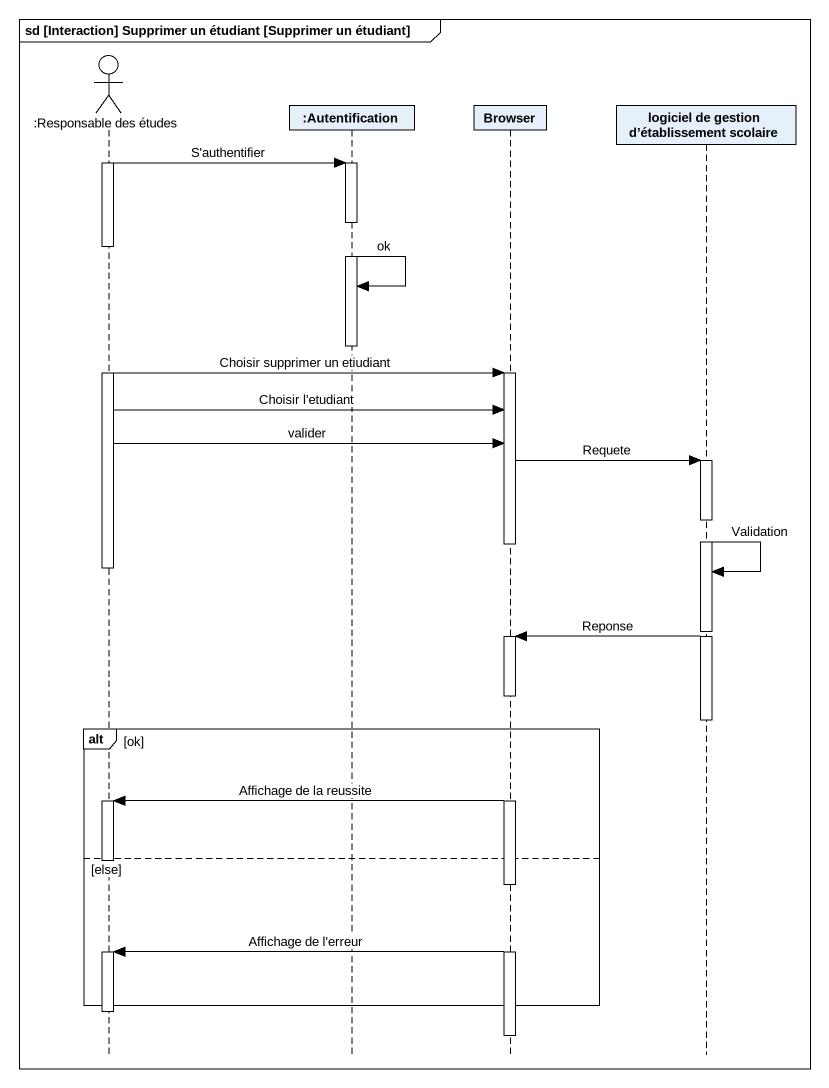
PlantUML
@startuml
mainframe sd [Interaction] Supprimer un étudiant [Supprimer un étudiant]
hide footbox
actor ":Responsable des études" as Responsable_des_études
participant ":Autentification" as Autentification
participant Browser
participant "logiciel de gestion d’établissement scolaire" as logiciel_de_gestion_d

activate Responsable_des_études
Responsable_des_études -> Autentification : S'authentifier
activate Autentification
deactivate Responsable_des_études
Autentification -> Autentification : ok
deactivate Autentification
activate Responsable_des_études
Responsable_des_études -> Browser : Choisir supprimer un etiudiant
activate Browser
Responsable_des_études -> Browser : Choisir l'etudiant
Responsable_des_études -> Browser : valider
Browser -> logiciel_de_gestion_d : Requete
activate logiciel_de_gestion_d
deactivate Browser
deactivate Responsable_des_études
logiciel_de_gestion_d -> logiciel_de_gestion_d : Validation
logiciel_de_gestion_d -> Browser : Reponse
activate Browser
deactivate logiciel_de_gestion_d
alt ok
  Browser -> Responsable_des_études : Affichage de la reussite
  activate Responsable_des_études
else else
  deactivate Responsable_des_études
  Browser -> Responsable_des_études : Affichage de l'erreur
  activate Responsable_des_études
end
deactivate Responsable_des_études
deactivate Browser
@enduml
